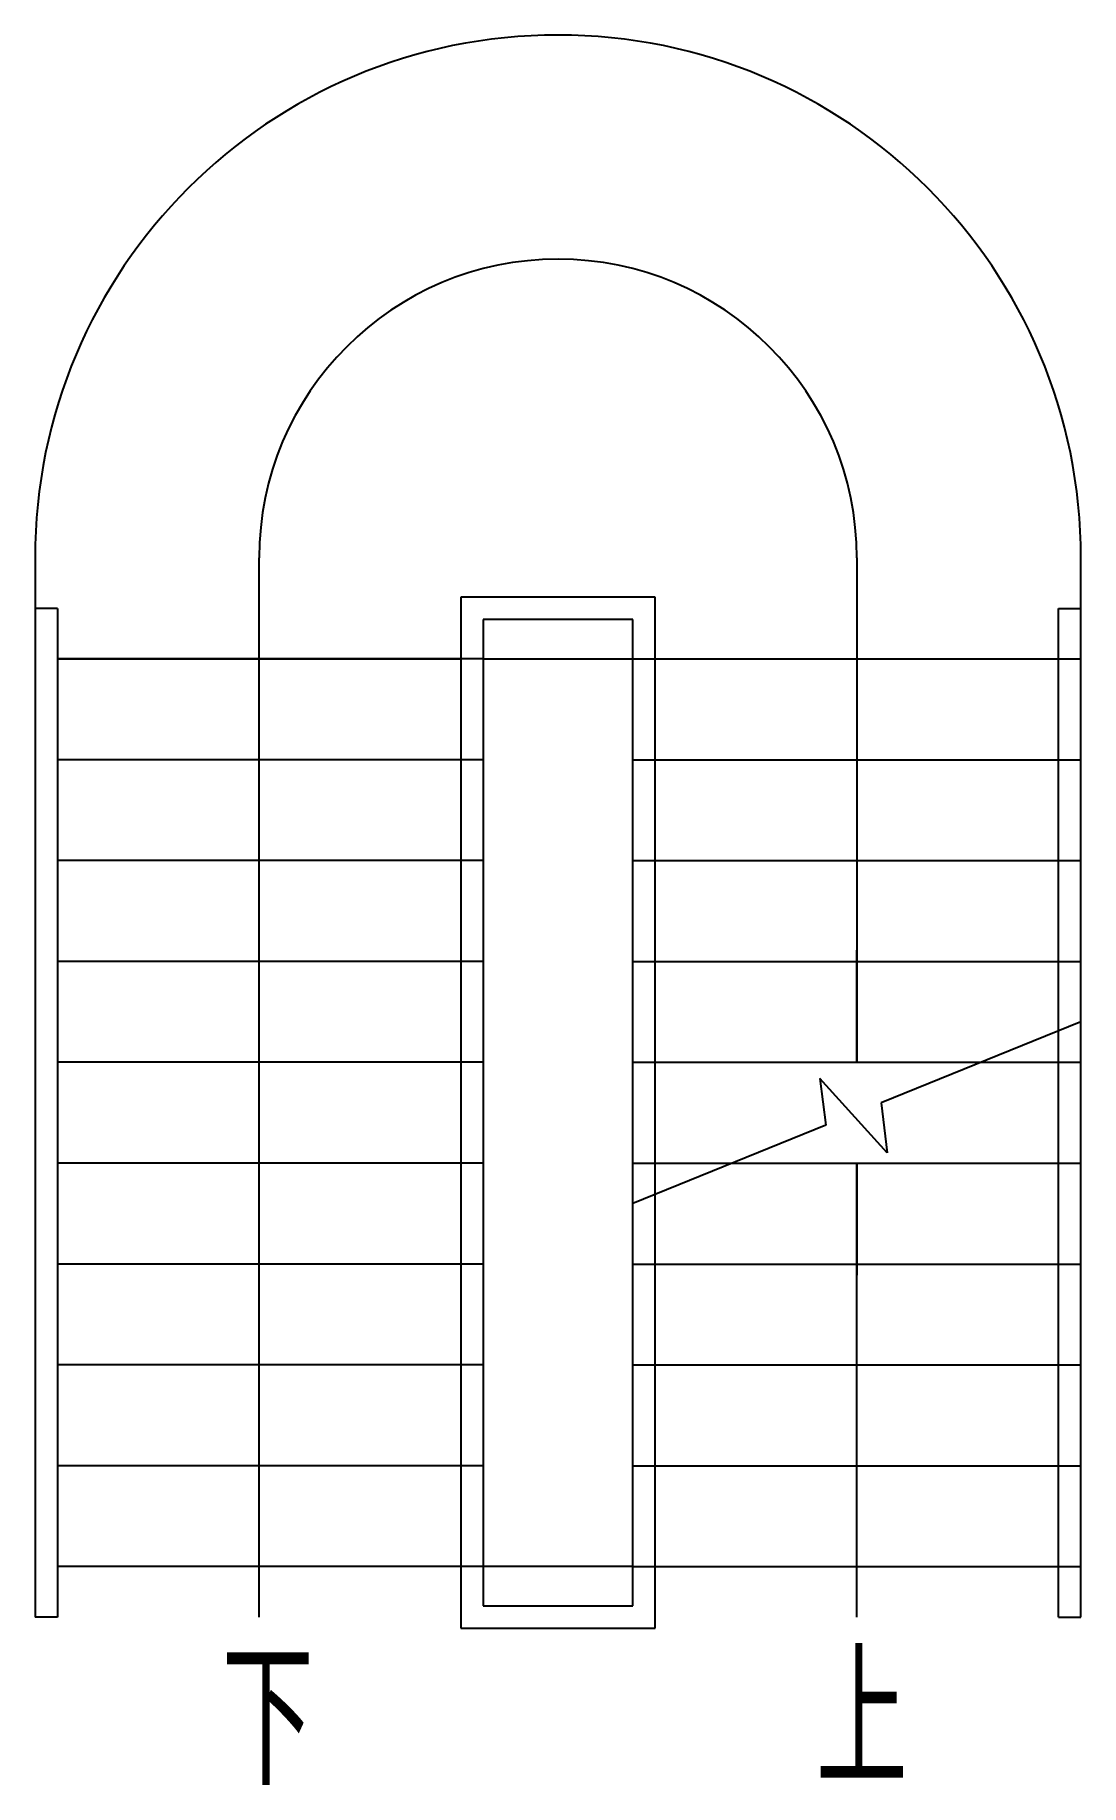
# Model space of a CAD drawing. Header units: millimetres. Extents: x 0 to 2800, y -450 to 4235.
import ezdxf

# ---------------------------------------------------------------- set-up
doc = ezdxf.new("R2010")
doc.units = ezdxf.units.MM
doc.layers.add('STAIR_楼梯', color=2, linetype='Continuous')
doc.styles.add('_DIMTXT', font='simplex.shx', dxfattribs={"width": 0.7, "bigfont": 'hztxt.shx'})

msp = doc.modelspace()

# ---------------------------------------------------------------- linework, layer by layer
at = {"layer": 'STAIR_楼梯'}
for p, q in [((0, 2835), (0, 2700)), ((600, 0), (600, 2835)), ((2200, 2835), (2200, 1485)), ((2800, 2700), (2800, 2835)), ((1660, 2730), (1140, 2730)), ((1140, 2730), (1140, -30)), ((1660, -30), (1660, 2730)), ((0, 2700), (0, 0)), ((60, 2700), (0, 2700)), ((0, 2700), (0, 2565)), ((60, 2700), (60, 0)), ((2740, 0), (2740, 2700)), ((2740, 2700), (2800, 2700)), ((2800, 0), (2800, 2700)), ((2800, 2565), (2800, 2700)), ((1600, 2670), (1200, 2670)), ((1200, 2670), (1200, 30)), ((1600, 30), (1600, 2670)), ((0, 2565), (0, 135)), ((1200, 2565), (60, 2565)), ((60, 2565), (1140, 2565)), ((1200, 2565), (1200, 135)), ((1200, 2565), (1600, 2565)), ((1600, 135), (1600, 2565)), ((1600, 2565), (2800, 2565)), ((1660, 2565), (2740, 2565)), ((2800, 135), (2800, 2565)), ((1200, 2295), (60, 2295)), ((1600, 2295), (2800, 2295)), ((1200, 2025), (60, 2025)), ((1600, 2025), (2800, 2025)), ((2200, 1485), (2200, 1785)), ((1200, 1755), (60, 1755)), ((1600, 1755), (2800, 1755)), ((2800, 1593), (2264.8, 1376.2)), ((1200, 1485), (60, 1485)), ((1600, 1485), (2800, 1485)), ((2281.3, 1242.3), (2101.2, 1442)), ((2101.2, 1442), (2116.7, 1316.3)), ((2264.8, 1376.2), (2281.3, 1242.3)), ((2116.7, 1316.3), (1600, 1107)), ((1200, 1215), (60, 1215)), ((1600, 1215), (2800, 1215)), ((2200, 0), (2200, 1215)), ((2200, 1215), (2200, 915)), ((1200, 945), (60, 945)), ((1600, 945), (2800, 945)), ((1200, 675), (60, 675)), ((1600, 675), (2800, 675)), ((1200, 405), (60, 405)), ((1600, 405), (2800, 405)), ((1200, 135), (60, 135)), ((1600, 135), (1200, 135)), ((1600, 135), (2800, 135)), ((60, 0), (0, 0)), ((1200, 30), (1600, 30)), ((1140, -30), (1660, -30)), ((2740, 0), (2800, 0))]:
    msp.add_line(p, q, dxfattribs=at)
for radius in [1400, 800]:
    msp.add_arc((1400, 2835), radius, 0, 180, dxfattribs=at)

# ---------------------------------------------------------------- texts
at = {"layer": 'STAIR_楼梯', "color": 7, "style": '_DIMTXT', "width": 0.7}
for s, p in [('上', (2091, -450)), ('下', (500.6, -450))]:
    msp.add_text(s, height=350, dxfattribs=at).set_placement(p)

doc.saveas('drawing.dxf')
